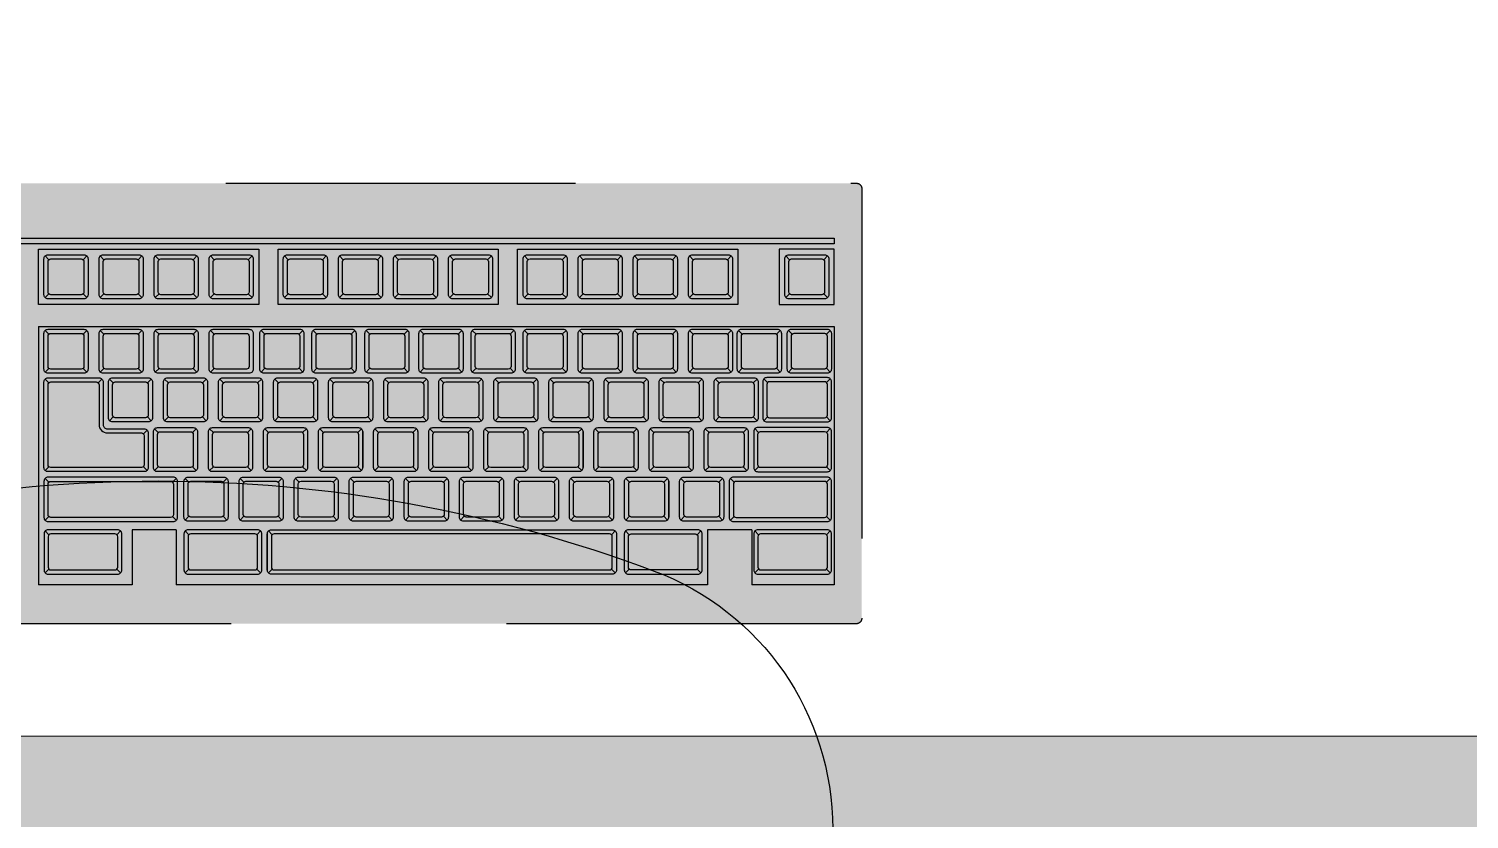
# Model space of a CAD drawing. Header units: metres. Extents: x 512 to 829, y -209 to 245.
# Drawn here: x 659.948 to 660.471, y -153.503 to -153.216 of the extents above; entities that cross this region are included whole.
import ezdxf

# ---------------------------------------------------------------- set-up
doc = ezdxf.new("R2010")
doc.units = ezdxf.units.M
doc.header["$LTSCALE"] = 0.508
doc.set_wipeout_variables(frame=1)
doc.linetypes.add('HIDDEN', pattern=[0.375, 0.25, -0.125])
for name, color, linetype in [('ARQ-LAYOUT', 7, 'HIDDEN'), ('ARQ-LAYOUT HATCH', 252, 'Continuous'), ('ARQ-MOB-CAD', 250, 'Continuous')]:
    doc.layers.add(name, color=color, linetype=linetype)
doc.layers.add('EQUIPAMENTO', color=3, linetype='Continuous', lineweight=0)
doc.layers.add('USO-Capela', color=201, linetype='Continuous', lineweight=15)

# ---------------------------------------------------------------- blocks, each defined once
blk = doc.blocks.new('35S66S7401')
at = {"layer": 'ARQ-MOB-CAD'}
blk.add_lwpolyline([(-0.18014, 0.08269, 0.181476), (0.18014, 0.08269, 0.312558), (0.245, 0.17631), (0.245, 0.58377, 0.34754), (0.17798, 0.66854, 0.059745), (0, 0.69, 0.059745), (-0.17798, 0.66854, 0.34754), (-0.245, 0.58377), (-0.245, 0.17631, 0.312558)], format="xyb", close=True, dxfattribs=at)
blk = doc.blocks.new('teclado - planta')
at = {"layer": 'ARQ-LAYOUT HATCH'}
h = blk.add_hatch(color=255, dxfattribs=at)
edge = h.paths.add_edge_path()
edge.add_line((-0.23, 0.158), (-0.23, 0.002))
edge.add_arc((-0.228, 0.002), 0.002, 180, 270)
edge.add_line((-0.228, 0), (0.228, 0))
edge.add_arc((0.228, 0.002), 0.002, 270, 360)
edge.add_line((0.23, 0.002), (0.23, 0.158))
edge.add_arc((0.228, 0.158), 0.002, 360, 450)
edge.add_line((0.228, 0.16), (-0.228, 0.16))
edge.add_arc((-0.228, 0.158), 0.002, 90, 180)
at = {"layer": 'ARQ-LAYOUT'}
blk.add_lwpolyline([(-0.23, 0.158), (-0.23, 0.002, 0.414214), (-0.228, 0), (0.228, 0, 0.414214), (0.23, 0.002), (0.23, 0.158, 0.414214), (0.228, 0.16), (-0.228, 0.16, 0.414214)], format="xyb", close=True, dxfattribs=at)
at = {"layer": 'ARQ-LAYOUT HATCH'}
for p, q in [((-0.21621, 0.13221), (-0.21756, 0.13356)), ((-0.20379, 0.13221), (-0.20244, 0.13356)), ((-0.18123, 0.13221), (-0.18258, 0.13356)), ((-0.16881, 0.13221), (-0.16746, 0.13356)), ((-0.16123, 0.13221), (-0.16258, 0.13356)), ((-0.14881, 0.13221), (-0.14746, 0.13356)), ((-0.14123, 0.13221), (-0.14258, 0.13356)), ((-0.12881, 0.13221), (-0.12746, 0.13356)), ((-0.12123, 0.13221), (-0.12258, 0.13356)), ((-0.10881, 0.13221), (-0.10746, 0.13356)), ((-0.09412, 0.13221), (-0.09548, 0.13356)), ((-0.08171, 0.13221), (-0.08036, 0.13356)), ((-0.07412, 0.13221), (-0.07548, 0.13356)), ((-0.06171, 0.13221), (-0.06036, 0.13356)), ((-0.05412, 0.13221), (-0.05548, 0.13356)), ((-0.04171, 0.13221), (-0.04036, 0.13356)), ((-0.03412, 0.13221), (-0.03548, 0.13356)), ((-0.02171, 0.13221), (-0.02036, 0.13356)), ((-0.00721, 0.13221), (-0.00856, 0.13356)), ((0.00521, 0.13221), (0.00656, 0.13356)), ((0.01279, 0.13221), (0.01144, 0.13356)), ((0.02521, 0.13221), (0.02656, 0.13356)), ((0.03279, 0.13221), (0.03144, 0.13356)), ((0.04521, 0.13221), (0.04656, 0.13356)), ((0.05279, 0.13221), (0.05144, 0.13356)), ((0.06521, 0.13221), (0.06656, 0.13356)), ((-0.21621, 0.11979), (-0.21756, 0.11844)), ((-0.20379, 0.11979), (-0.20244, 0.11844)), ((-0.18123, 0.11979), (-0.18258, 0.11844)), ((-0.16881, 0.11979), (-0.16746, 0.11844)), ((-0.16123, 0.11979), (-0.16258, 0.11844)), ((-0.14881, 0.11979), (-0.14746, 0.11844)), ((-0.14123, 0.11979), (-0.14258, 0.11844)), ((-0.12881, 0.11979), (-0.12746, 0.11844)), ((-0.12123, 0.11979), (-0.12258, 0.11844)), ((-0.10881, 0.11979), (-0.10746, 0.11844)), ((-0.09412, 0.11979), (-0.09548, 0.11844)), ((-0.08171, 0.11979), (-0.08036, 0.11844)), ((-0.07412, 0.11979), (-0.07548, 0.11844)), ((-0.06171, 0.11979), (-0.06036, 0.11844)), ((-0.05412, 0.11979), (-0.05548, 0.11844)), ((-0.04171, 0.11979), (-0.04036, 0.11844)), ((-0.03412, 0.11979), (-0.03548, 0.11844)), ((-0.02171, 0.11979), (-0.02036, 0.11844)), ((-0.00721, 0.11979), (-0.00856, 0.11844)), ((0.00521, 0.11979), (0.00656, 0.11844)), ((0.01279, 0.11979), (0.01144, 0.11844)), ((0.02521, 0.11979), (0.02656, 0.11844)), ((0.03279, 0.11979), (0.03144, 0.11844)), ((0.04521, 0.11979), (0.04656, 0.11844)), ((0.05279, 0.11979), (0.05144, 0.11844)), ((0.06521, 0.11979), (0.06656, 0.11844)), ((-0.22, 0.108), (-0.22, 0.01412)), ((0.069, 0.108), (-0.22, 0.108)), ((-0.21714, 0.10519), (-0.21849, 0.10654)), ((-0.20472, 0.10519), (-0.20337, 0.10654)), ((-0.199, 0.10517), (-0.20036, 0.10653)), ((-0.18659, 0.10517), (-0.18523, 0.10653)), ((-0.18123, 0.10517), (-0.18258, 0.10653)), ((-0.16881, 0.10517), (-0.16746, 0.10653)), ((-0.16123, 0.10517), (-0.16258, 0.10653)), ((-0.14881, 0.10517), (-0.14746, 0.10653)), ((-0.14123, 0.10517), (-0.14258, 0.10653)), ((-0.12881, 0.10517), (-0.12746, 0.10653)), ((-0.12123, 0.10517), (-0.12258, 0.10653)), ((-0.10881, 0.10517), (-0.10746, 0.10653)), ((-0.10233, 0.10517), (-0.10368, 0.10653)), ((-0.08991, 0.10517), (-0.08856, 0.10653)), ((-0.08339, 0.10517), (-0.08474, 0.10653)), ((-0.07097, 0.10517), (-0.06962, 0.10653)), ((-0.06377, 0.10517), (-0.06512, 0.10653)), ((-0.05136, 0.10517), (-0.05, 0.10653)), ((-0.04453, 0.10517), (-0.04588, 0.10653)), ((-0.03211, 0.10517), (-0.03076, 0.10653)), ((-0.02562, 0.10517), (-0.02697, 0.10653)), ((-0.0132, 0.10517), (-0.01185, 0.10653)), ((0.00521, 0.10516), (0.00656, 0.10651)), ((0.01279, 0.10516), (0.01144, 0.10651)), ((0.02521, 0.10516), (0.02656, 0.10651)), ((0.03279, 0.10516), (0.03144, 0.10651)), ((0.04521, 0.10516), (0.04656, 0.10651)), ((0.05279, 0.10516), (0.05144, 0.10651)), ((0.06521, 0.10516), (0.06656, 0.10651)), ((0.069, 0.108), (0.069, 0.01412)), ((-0.21721, 0.0876), (-0.21856, 0.08895)), ((-0.21714, 0.09277), (-0.21849, 0.09142)), ((-0.20472, 0.09277), (-0.20337, 0.09142)), ((-0.199, 0.09276), (-0.20036, 0.09141)), ((-0.19579, 0.0876), (-0.19444, 0.08895)), ((-0.18659, 0.09276), (-0.18523, 0.09141)), ((-0.18123, 0.09276), (-0.18258, 0.09141)), ((-0.16881, 0.09276), (-0.16746, 0.09141)), ((-0.16123, 0.09276), (-0.16258, 0.09141)), ((-0.14881, 0.09276), (-0.14746, 0.09141)), ((-0.14123, 0.09276), (-0.14258, 0.09141)), ((-0.12881, 0.09276), (-0.12746, 0.09141)), ((-0.12123, 0.09276), (-0.12258, 0.09141)), ((-0.10881, 0.09276), (-0.10746, 0.09141)), ((-0.10233, 0.09276), (-0.10368, 0.09141)), ((-0.08991, 0.09276), (-0.08856, 0.09141)), ((-0.08339, 0.09276), (-0.08474, 0.09141)), ((-0.07097, 0.09276), (-0.06962, 0.09141)), ((-0.06377, 0.09276), (-0.06512, 0.09141)), ((-0.05136, 0.09276), (-0.05, 0.09141)), ((-0.04453, 0.09276), (-0.04588, 0.09141)), ((-0.03211, 0.09276), (-0.03076, 0.09141)), ((-0.02562, 0.09276), (-0.02697, 0.09141)), ((-0.0132, 0.09276), (-0.01185, 0.09141)), ((0.00521, 0.09274), (0.00656, 0.09139)), ((0.01279, 0.09274), (0.01144, 0.09139)), ((0.02521, 0.09274), (0.02656, 0.09139)), ((0.03279, 0.09274), (0.03144, 0.09139)), ((0.04521, 0.09274), (0.04656, 0.09139)), ((0.05279, 0.09274), (0.05144, 0.09139)), ((0.06521, 0.09274), (0.06656, 0.09139)), ((-0.1906, 0.08751), (-0.19195, 0.08886)), ((-0.17818, 0.08751), (-0.17683, 0.08886)), ((-0.1706, 0.08751), (-0.17195, 0.08886)), ((-0.15818, 0.08751), (-0.15683, 0.08886)), ((-0.1506, 0.08751), (-0.15195, 0.08886)), ((-0.13818, 0.08751), (-0.13683, 0.08886)), ((-0.1306, 0.08751), (-0.13195, 0.08886)), ((-0.11818, 0.08751), (-0.11683, 0.08886)), ((-0.1106, 0.08751), (-0.11195, 0.08886)), ((-0.09818, 0.08751), (-0.09683, 0.08886)), ((-0.0906, 0.08751), (-0.09195, 0.08886)), ((-0.07818, 0.08751), (-0.07683, 0.08886)), ((-0.0706, 0.08751), (-0.07195, 0.08886)), ((-0.05818, 0.08751), (-0.05683, 0.08886)), ((-0.0506, 0.08751), (-0.05195, 0.08886)), ((-0.03818, 0.08751), (-0.03683, 0.08886)), ((-0.0306, 0.08751), (-0.03195, 0.08886)), ((-0.01818, 0.08751), (-0.01683, 0.08886)), ((-0.0106, 0.08751), (-0.01195, 0.08886)), ((0.00182, 0.08751), (0.00317, 0.08886)), ((0.0094, 0.08751), (0.00805, 0.08886)), ((0.02182, 0.08751), (0.02317, 0.08886)), ((0.0294, 0.08751), (0.02805, 0.08886)), ((0.04182, 0.08751), (0.04317, 0.08886)), ((0.04594, 0.08886), (0.04729, 0.08751)), ((0.06656, 0.08886), (0.06521, 0.08751)), ((-0.21721, 0.07509), (-0.21856, 0.07374)), ((-0.19579, 0.07509), (-0.19444, 0.07374)), ((-0.1906, 0.07509), (-0.19195, 0.07374)), ((-0.17818, 0.07509), (-0.17683, 0.07374)), ((-0.1706, 0.07509), (-0.17195, 0.07374)), ((-0.15818, 0.07509), (-0.15683, 0.07374)), ((-0.1506, 0.07509), (-0.15195, 0.07374)), ((-0.13818, 0.07509), (-0.13683, 0.07374)), ((-0.1306, 0.07509), (-0.13195, 0.07374)), ((-0.11818, 0.07509), (-0.11683, 0.07374)), ((-0.1106, 0.07509), (-0.11195, 0.07374)), ((-0.09818, 0.07509), (-0.09683, 0.07374)), ((-0.0906, 0.07509), (-0.09195, 0.07374)), ((-0.07818, 0.07509), (-0.07683, 0.07374)), ((-0.0706, 0.07509), (-0.07195, 0.07374)), ((-0.05818, 0.07509), (-0.05683, 0.07374)), ((-0.0506, 0.07509), (-0.05195, 0.07374)), ((-0.03818, 0.07509), (-0.03683, 0.07374)), ((-0.0306, 0.07509), (-0.03195, 0.07374)), ((-0.01818, 0.07509), (-0.01683, 0.07374)), ((-0.0106, 0.07509), (-0.01195, 0.07374)), ((0.00182, 0.07509), (0.00317, 0.07374)), ((0.0094, 0.07509), (0.00805, 0.07374)), ((0.02182, 0.07509), (0.02317, 0.07374)), ((0.0294, 0.07509), (0.02805, 0.07374)), ((0.04182, 0.07509), (0.04317, 0.07374)), ((-0.21721, 0.06951), (-0.21856, 0.07086)), ((-0.19254, 0.06951), (-0.19119, 0.07086)), ((-0.18875, 0.0698), (-0.18875, 0.05671)), ((-0.18693, 0.06943), (-0.18829, 0.07079)), ((-0.17452, 0.06943), (-0.17316, 0.07079)), ((-0.16875, 0.0698), (-0.16875, 0.05671)), ((-0.16693, 0.06943), (-0.16829, 0.07079)), ((-0.15452, 0.06943), (-0.15316, 0.07079)), ((-0.14875, 0.0698), (-0.14875, 0.05671)), ((-0.14693, 0.06943), (-0.14829, 0.07079)), ((-0.13452, 0.06943), (-0.13316, 0.07079)), ((-0.12875, 0.0698), (-0.12875, 0.05671)), ((-0.12693, 0.06943), (-0.12829, 0.07079)), ((-0.11452, 0.06943), (-0.11316, 0.07079)), ((-0.10875, 0.0698), (-0.10875, 0.05671)), ((-0.10693, 0.06943), (-0.10829, 0.07079)), ((-0.09452, 0.06943), (-0.09316, 0.07079)), ((-0.08875, 0.0698), (-0.08875, 0.05671)), ((-0.08693, 0.06943), (-0.08829, 0.07079)), ((-0.07452, 0.06943), (-0.07316, 0.07079)), ((-0.06875, 0.0698), (-0.06875, 0.05671)), ((-0.06693, 0.06943), (-0.06829, 0.07079)), ((-0.05452, 0.06943), (-0.05316, 0.07079)), ((-0.04875, 0.0698), (-0.04875, 0.05671)), ((-0.04693, 0.06943), (-0.04829, 0.07079)), ((-0.03452, 0.06943), (-0.03316, 0.07079)), ((-0.02875, 0.0698), (-0.02875, 0.05671)), ((-0.02693, 0.06943), (-0.02829, 0.07079)), ((-0.01452, 0.06943), (-0.01316, 0.07079)), ((-0.00875, 0.0698), (-0.00875, 0.05671)), ((-0.00693, 0.06943), (-0.00829, 0.07079)), ((0.00548, 0.06943), (0.00684, 0.07079)), ((0.01125, 0.0698), (0.01125, 0.05671)), ((0.01307, 0.06943), (0.01171, 0.07079)), ((0.02548, 0.06943), (0.02684, 0.07079)), ((0.02955, 0.07035), (0.0309, 0.06899)), ((-0.21721, 0.057), (-0.21856, 0.05565)), ((-0.21721, 0.05142), (-0.21856, 0.05277)), ((-0.19254, 0.057), (-0.19119, 0.05565)), ((-0.18693, 0.05702), (-0.18829, 0.05567)), ((-0.18365, 0.05142), (-0.18229, 0.05277)), ((-0.17806, 0.05144), (-0.17941, 0.05279)), ((-0.17452, 0.05702), (-0.17316, 0.05567)), ((-0.16693, 0.05702), (-0.16829, 0.05567)), ((-0.16564, 0.05144), (-0.16429, 0.05279)), ((-0.15806, 0.05144), (-0.15941, 0.05279)), ((-0.15452, 0.05702), (-0.15316, 0.05567)), ((-0.14693, 0.05702), (-0.14829, 0.05567)), ((-0.14564, 0.05144), (-0.14429, 0.05279)), ((-0.13806, 0.05144), (-0.13941, 0.05279)), ((-0.13452, 0.05702), (-0.13316, 0.05567)), ((-0.12693, 0.05702), (-0.12829, 0.05567)), ((-0.12564, 0.05144), (-0.12429, 0.05279)), ((-0.11806, 0.05144), (-0.11941, 0.05279)), ((-0.11452, 0.05702), (-0.11316, 0.05567)), ((-0.10693, 0.05702), (-0.10829, 0.05567)), ((-0.10564, 0.05144), (-0.10429, 0.05279)), ((-0.09806, 0.05144), (-0.09941, 0.05279)), ((-0.09452, 0.05702), (-0.09316, 0.05567)), ((-0.08693, 0.05702), (-0.08829, 0.05567)), ((-0.08564, 0.05144), (-0.08429, 0.05279)), ((-0.07806, 0.05144), (-0.07941, 0.05279)), ((-0.07452, 0.05702), (-0.07316, 0.05567)), ((-0.06693, 0.05702), (-0.06829, 0.05567)), ((-0.06564, 0.05144), (-0.06429, 0.05279)), ((-0.05806, 0.05144), (-0.05941, 0.05279)), ((-0.05452, 0.05702), (-0.05316, 0.05567)), ((-0.04693, 0.05702), (-0.04829, 0.05567)), ((-0.04564, 0.05144), (-0.04429, 0.05279)), ((-0.03806, 0.05144), (-0.03941, 0.05279)), ((-0.03452, 0.05702), (-0.03316, 0.05567)), ((-0.02693, 0.05702), (-0.02829, 0.05567)), ((-0.02564, 0.05144), (-0.02429, 0.05279)), ((-0.01806, 0.05144), (-0.01941, 0.05279)), ((-0.01452, 0.05702), (-0.01316, 0.05567)), ((-0.00693, 0.05702), (-0.00829, 0.05567)), ((-0.00564, 0.05144), (-0.00429, 0.05279)), ((0.00194, 0.05144), (0.00059, 0.05279)), ((0.00548, 0.05702), (0.00684, 0.05567)), ((0.01307, 0.05702), (0.01171, 0.05567)), ((0.01436, 0.05144), (0.01571, 0.05279)), ((0.02028, 0.05142), (0.01893, 0.05277)), ((0.02548, 0.05702), (0.02684, 0.05567)), ((0.02955, 0.05567), (0.0309, 0.05702)), ((0.06656, 0.05567), (0.06521, 0.05702)), ((0.06521, 0.05142), (0.06656, 0.05277)), ((-0.17987, 0.0518), (-0.17987, 0.03871)), ((-0.15987, 0.0518), (-0.15987, 0.03871)), ((-0.13987, 0.0518), (-0.13987, 0.03871)), ((-0.11987, 0.0518), (-0.11987, 0.03871)), ((-0.09987, 0.0518), (-0.09987, 0.03871)), ((-0.07987, 0.0518), (-0.07987, 0.03871)), ((-0.05987, 0.0518), (-0.05987, 0.03871)), ((-0.03987, 0.0518), (-0.03987, 0.03871)), ((-0.01987, 0.0518), (-0.01987, 0.03871)), ((0.00013, 0.0518), (0.00013, 0.03871)), ((-0.21721, 0.03891), (-0.21856, 0.03756)), ((-0.18365, 0.03891), (-0.18229, 0.03756)), ((-0.17806, 0.03902), (-0.17941, 0.03767)), ((-0.16564, 0.03902), (-0.16429, 0.03767)), ((-0.15806, 0.03902), (-0.15941, 0.03767)), ((-0.14564, 0.03902), (-0.14429, 0.03767)), ((-0.13806, 0.03902), (-0.13941, 0.03767)), ((-0.12564, 0.03902), (-0.12429, 0.03767)), ((-0.11806, 0.03902), (-0.11941, 0.03767)), ((-0.10564, 0.03902), (-0.10429, 0.03767)), ((-0.09806, 0.03902), (-0.09941, 0.03767)), ((-0.08564, 0.03902), (-0.08429, 0.03767)), ((-0.07806, 0.03902), (-0.07941, 0.03767)), ((-0.06564, 0.03902), (-0.06429, 0.03767)), ((-0.05806, 0.03902), (-0.05941, 0.03767)), ((-0.04564, 0.03902), (-0.04429, 0.03767)), ((-0.03806, 0.03902), (-0.03941, 0.03767)), ((-0.02564, 0.03902), (-0.02429, 0.03767)), ((-0.01806, 0.03902), (-0.01941, 0.03767)), ((-0.00564, 0.03902), (-0.00429, 0.03767)), ((0.00194, 0.03902), (0.00059, 0.03767)), ((0.01436, 0.03902), (0.01571, 0.03767)), ((0.02028, 0.03891), (0.01893, 0.03756)), ((0.06521, 0.03891), (0.06656, 0.03756)), ((-0.21721, 0.03233), (-0.21856, 0.03368)), ((-0.19254, 0.03233), (-0.19119, 0.03368)), ((-0.19, 0.03412), (-0.19, 0.01412)), ((-0.19, 0.03412), (-0.174, 0.03412)), ((-0.174, 0.03412), (-0.174, 0.01412)), ((-0.17021, 0.03233), (-0.17156, 0.03368)), ((-0.14554, 0.03233), (-0.14419, 0.03368)), ((-0.1391, 0.03233), (-0.14046, 0.03368)), ((-0.01589, 0.03233), (-0.01454, 0.03368)), ((-0.0141, 0.03262), (-0.0141, 0.01953)), ((-0.01031, 0.03233), (-0.01166, 0.03368)), ((0.01436, 0.03233), (0.01571, 0.03368)), ((0.019, 0.03412), (0.019, 0.01412)), ((0.019, 0.03412), (0.035, 0.03412)), ((0.035, 0.03412), (0.035, 0.01412)), ((0.04052, 0.03233), (0.03917, 0.03368)), ((0.06518, 0.03233), (0.06654, 0.03368)), ((-0.21721, 0.01982), (-0.21856, 0.01847)), ((-0.19254, 0.01982), (-0.19119, 0.01847)), ((-0.17021, 0.01982), (-0.17156, 0.01847)), ((-0.14554, 0.01982), (-0.14419, 0.01847)), ((-0.1391, 0.01982), (-0.14046, 0.01847)), ((-0.01589, 0.01982), (-0.01454, 0.01847)), ((-0.01031, 0.01982), (-0.01166, 0.01847)), ((0.01436, 0.01982), (0.01571, 0.01847)), ((0.04052, 0.01982), (0.03917, 0.01847)), ((0.06518, 0.01982), (0.06654, 0.01847)), ((-0.22, 0.01412), (-0.19, 0.01412)), ((-0.174, 0.01412), (0.019, 0.01412)), ((0.035, 0.01412), (0.069, 0.01412))]:
    blk.add_line(p, q, dxfattribs=at)
for points in [[(-0.22, 0.138), (0.136, 0.138), (0.136, 0.14), (-0.22, 0.14)], [(-0.22, 0.136), (-0.2, 0.136), (-0.2, 0.116), (-0.22, 0.116)], [(-0.105, 0.136), (-0.185, 0.136), (-0.185, 0.116), (-0.105, 0.116)], [(-0.018, 0.136), (-0.098, 0.136), (-0.098, 0.116), (-0.018, 0.116)], [(0.069, 0.136), (-0.011, 0.136), (-0.011, 0.116), (0.069, 0.116)]]:
    blk.add_lwpolyline(points, close=True, dxfattribs=at)
for points in [[(-0.202, 0.1325, 0.414214), (-0.2035, 0.134), (-0.2165, 0.134, 0.414214), (-0.218, 0.1325), (-0.218, 0.1195, 0.414214), (-0.2165, 0.118), (-0.2035, 0.118, 0.414214), (-0.202, 0.1195)], [(-0.2045, 0.1325), (-0.2155, 0.1325, 0.414214), (-0.2165, 0.1315), (-0.2165, 0.1205, 0.414214), (-0.2155, 0.1195), (-0.2045, 0.1195, 0.414214), (-0.2035, 0.1205), (-0.2035, 0.1315, 0.414214)], [(-0.16702, 0.1325, 0.414214), (-0.16852, 0.134), (-0.18152, 0.134, 0.414214), (-0.18302, 0.1325), (-0.18302, 0.1195, 0.414214), (-0.18152, 0.118), (-0.16852, 0.118, 0.414214), (-0.16702, 0.1195)], [(-0.16952, 0.1325), (-0.18052, 0.1325, 0.414214), (-0.18152, 0.1315), (-0.18152, 0.1205, 0.414214), (-0.18052, 0.1195), (-0.16952, 0.1195, 0.414214), (-0.16852, 0.1205), (-0.16852, 0.1315, 0.414214)], [(-0.14702, 0.1325, 0.414214), (-0.14852, 0.134), (-0.16152, 0.134, 0.414214), (-0.16302, 0.1325), (-0.16302, 0.1195, 0.414214), (-0.16152, 0.118), (-0.14852, 0.118, 0.414214), (-0.14702, 0.1195)], [(-0.14952, 0.1325), (-0.16052, 0.1325, 0.414214), (-0.16152, 0.1315), (-0.16152, 0.1205, 0.414214), (-0.16052, 0.1195), (-0.14952, 0.1195, 0.414214), (-0.14852, 0.1205), (-0.14852, 0.1315, 0.414214)], [(-0.12702, 0.1325, 0.414214), (-0.12852, 0.134), (-0.14152, 0.134, 0.414214), (-0.14302, 0.1325), (-0.14302, 0.1195, 0.414214), (-0.14152, 0.118), (-0.12852, 0.118, 0.414214), (-0.12702, 0.1195)], [(-0.12952, 0.1325), (-0.14052, 0.1325, 0.414214), (-0.14152, 0.1315), (-0.14152, 0.1205, 0.414214), (-0.14052, 0.1195), (-0.12952, 0.1195, 0.414214), (-0.12852, 0.1205), (-0.12852, 0.1315, 0.414214)], [(-0.10702, 0.1325, 0.414214), (-0.10852, 0.134), (-0.12152, 0.134, 0.414214), (-0.12302, 0.1325), (-0.12302, 0.1195, 0.414214), (-0.12152, 0.118), (-0.10852, 0.118, 0.414214), (-0.10702, 0.1195)], [(-0.10952, 0.1325), (-0.12052, 0.1325, 0.414214), (-0.12152, 0.1315), (-0.12152, 0.1205, 0.414214), (-0.12052, 0.1195), (-0.10952, 0.1195, 0.414214), (-0.10852, 0.1205), (-0.10852, 0.1315, 0.414214)], [(-0.07992, 0.1325, 0.414214), (-0.08142, 0.134), (-0.09442, 0.134, 0.414214), (-0.09592, 0.1325), (-0.09592, 0.1195, 0.414214), (-0.09442, 0.118), (-0.08142, 0.118, 0.414214), (-0.07992, 0.1195)], [(-0.08242, 0.1325), (-0.09342, 0.1325, 0.414214), (-0.09442, 0.1315), (-0.09442, 0.1205, 0.414214), (-0.09342, 0.1195), (-0.08242, 0.1195, 0.414214), (-0.08142, 0.1205), (-0.08142, 0.1315, 0.414214)], [(-0.05992, 0.1325, 0.414214), (-0.06142, 0.134), (-0.07442, 0.134, 0.414214), (-0.07592, 0.1325), (-0.07592, 0.1195, 0.414214), (-0.07442, 0.118), (-0.06142, 0.118, 0.414214), (-0.05992, 0.1195)], [(-0.06242, 0.1325), (-0.07342, 0.1325, 0.414214), (-0.07442, 0.1315), (-0.07442, 0.1205, 0.414214), (-0.07342, 0.1195), (-0.06242, 0.1195, 0.414214), (-0.06142, 0.1205), (-0.06142, 0.1315, 0.414214)], [(-0.03992, 0.1325, 0.414214), (-0.04142, 0.134), (-0.05442, 0.134, 0.414214), (-0.05592, 0.1325), (-0.05592, 0.1195, 0.414214), (-0.05442, 0.118), (-0.04142, 0.118, 0.414214), (-0.03992, 0.1195)], [(-0.04242, 0.1325), (-0.05342, 0.1325, 0.414214), (-0.05442, 0.1315), (-0.05442, 0.1205, 0.414214), (-0.05342, 0.1195), (-0.04242, 0.1195, 0.414214), (-0.04142, 0.1205), (-0.04142, 0.1315, 0.414214)], [(-0.01992, 0.1325, 0.414214), (-0.02142, 0.134), (-0.03442, 0.134, 0.414214), (-0.03592, 0.1325), (-0.03592, 0.1195, 0.414214), (-0.03442, 0.118), (-0.02142, 0.118, 0.414214), (-0.01992, 0.1195)], [(-0.02242, 0.1325), (-0.03342, 0.1325, 0.414214), (-0.03442, 0.1315), (-0.03442, 0.1205, 0.414214), (-0.03342, 0.1195), (-0.02242, 0.1195, 0.414214), (-0.02142, 0.1205), (-0.02142, 0.1315, 0.414214)], [(0.007, 0.1325, 0.414214), (0.0055, 0.134), (-0.0075, 0.134, 0.414214), (-0.009, 0.1325), (-0.009, 0.1195, 0.414214), (-0.0075, 0.118), (0.0055, 0.118, 0.414214), (0.007, 0.1195)], [(0.0045, 0.1325), (-0.0065, 0.1325, 0.414214), (-0.0075, 0.1315), (-0.0075, 0.1205, 0.414214), (-0.0065, 0.1195), (0.0045, 0.1195, 0.414214), (0.0055, 0.1205), (0.0055, 0.1315, 0.414214)], [(0.027, 0.1325, 0.414214), (0.0255, 0.134), (0.0125, 0.134, 0.414214), (0.011, 0.1325), (0.011, 0.1195, 0.414214), (0.0125, 0.118), (0.0255, 0.118, 0.414214), (0.027, 0.1195)], [(0.0245, 0.1325), (0.0135, 0.1325, 0.414214), (0.0125, 0.1315), (0.0125, 0.1205, 0.414214), (0.0135, 0.1195), (0.0245, 0.1195, 0.414214), (0.0255, 0.1205), (0.0255, 0.1315, 0.414214)], [(0.047, 0.1325, 0.414214), (0.0455, 0.134), (0.0325, 0.134, 0.414214), (0.031, 0.1325), (0.031, 0.1195, 0.414214), (0.0325, 0.118), (0.0455, 0.118, 0.414214), (0.047, 0.1195)], [(0.0445, 0.1325), (0.0335, 0.1325, 0.414214), (0.0325, 0.1315), (0.0325, 0.1205, 0.414214), (0.0335, 0.1195), (0.0445, 0.1195, 0.414214), (0.0455, 0.1205), (0.0455, 0.1315, 0.414214)], [(0.067, 0.1325, 0.414214), (0.0655, 0.134), (0.0525, 0.134, 0.414214), (0.051, 0.1325), (0.051, 0.1195, 0.414214), (0.0525, 0.118), (0.0655, 0.118, 0.414214), (0.067, 0.1195)], [(0.0645, 0.1325), (0.0535, 0.1325, 0.414214), (0.0525, 0.1315), (0.0525, 0.1205, 0.414214), (0.0535, 0.1195), (0.0645, 0.1195, 0.414214), (0.0655, 0.1205), (0.0655, 0.1315, 0.414214)], [(-0.20293, 0.10548, 0.414214), (-0.20443, 0.10698), (-0.21743, 0.10698, 0.414214), (-0.21893, 0.10548), (-0.21893, 0.09248, 0.414214), (-0.21743, 0.09098), (-0.20443, 0.09098, 0.414214), (-0.20293, 0.09248)], [(-0.20543, 0.10548), (-0.21643, 0.10548, 0.414214), (-0.21743, 0.10448), (-0.21743, 0.09348, 0.414214), (-0.21643, 0.09248), (-0.20543, 0.09248, 0.414214), (-0.20443, 0.09348), (-0.20443, 0.10448, 0.414214)], [(-0.18479, 0.10547, 0.414214), (-0.18629, 0.10697), (-0.19929, 0.10697, 0.414214), (-0.20079, 0.10547), (-0.20079, 0.09247, 0.414214), (-0.19929, 0.09097), (-0.18629, 0.09097, 0.414214), (-0.18479, 0.09247)], [(-0.18729, 0.10547), (-0.19829, 0.10547, 0.414214), (-0.19929, 0.10447), (-0.19929, 0.09347, 0.414214), (-0.19829, 0.09247), (-0.18729, 0.09247, 0.414214), (-0.18629, 0.09347), (-0.18629, 0.10447, 0.414214)], [(-0.16702, 0.10547, 0.414214), (-0.16852, 0.10697), (-0.18152, 0.10697, 0.414214), (-0.18302, 0.10547), (-0.18302, 0.09247, 0.414214), (-0.18152, 0.09097), (-0.16852, 0.09097, 0.414214), (-0.16702, 0.09247)], [(-0.16952, 0.10547), (-0.18052, 0.10547, 0.414214), (-0.18152, 0.10447), (-0.18152, 0.09347, 0.414214), (-0.18052, 0.09247), (-0.16952, 0.09247, 0.414214), (-0.16852, 0.09347), (-0.16852, 0.10447, 0.414214)], [(-0.14702, 0.10547, 0.414214), (-0.14852, 0.10697), (-0.16152, 0.10697, 0.414214), (-0.16302, 0.10547), (-0.16302, 0.09247, 0.414214), (-0.16152, 0.09097), (-0.14852, 0.09097, 0.414214), (-0.14702, 0.09247)], [(-0.14952, 0.10547), (-0.16052, 0.10547, 0.414214), (-0.16152, 0.10447), (-0.16152, 0.09347, 0.414214), (-0.16052, 0.09247), (-0.14952, 0.09247, 0.414214), (-0.14852, 0.09347), (-0.14852, 0.10447, 0.414214)], [(-0.12702, 0.10547, 0.414214), (-0.12852, 0.10697), (-0.14152, 0.10697, 0.414214), (-0.14302, 0.10547), (-0.14302, 0.09247, 0.414214), (-0.14152, 0.09097), (-0.12852, 0.09097, 0.414214), (-0.12702, 0.09247)], [(-0.12952, 0.10547), (-0.14052, 0.10547, 0.414214), (-0.14152, 0.10447), (-0.14152, 0.09347, 0.414214), (-0.14052, 0.09247), (-0.12952, 0.09247, 0.414214), (-0.12852, 0.09347), (-0.12852, 0.10447, 0.414214)], [(-0.10702, 0.10547, 0.414214), (-0.10852, 0.10697), (-0.12152, 0.10697, 0.414214), (-0.12302, 0.10547), (-0.12302, 0.09247, 0.414214), (-0.12152, 0.09097), (-0.10852, 0.09097, 0.414214), (-0.10702, 0.09247)], [(-0.10952, 0.10547), (-0.12052, 0.10547, 0.414214), (-0.12152, 0.10447), (-0.12152, 0.09347, 0.414214), (-0.12052, 0.09247), (-0.10952, 0.09247, 0.414214), (-0.10852, 0.09347), (-0.10852, 0.10447, 0.414214)], [(-0.08812, 0.10547, 0.414214), (-0.08962, 0.10697), (-0.10262, 0.10697, 0.414214), (-0.10412, 0.10547), (-0.10412, 0.09247, 0.414214), (-0.10262, 0.09097), (-0.08962, 0.09097, 0.414214), (-0.08812, 0.09247)], [(-0.09062, 0.10547), (-0.10162, 0.10547, 0.414214), (-0.10262, 0.10447), (-0.10262, 0.09347, 0.414214), (-0.10162, 0.09247), (-0.09062, 0.09247, 0.414214), (-0.08962, 0.09347), (-0.08962, 0.10447, 0.414214)], [(-0.06918, 0.10547, 0.414214), (-0.07068, 0.10697), (-0.08368, 0.10697, 0.414214), (-0.08518, 0.10547), (-0.08518, 0.09247, 0.414214), (-0.08368, 0.09097), (-0.07068, 0.09097, 0.414214), (-0.06918, 0.09247)], [(-0.07168, 0.10547), (-0.08268, 0.10547, 0.414214), (-0.08368, 0.10447), (-0.08368, 0.09347, 0.414214), (-0.08268, 0.09247), (-0.07168, 0.09247, 0.414214), (-0.07068, 0.09347), (-0.07068, 0.10447, 0.414214)], [(-0.04956, 0.10547, 0.414214), (-0.05106, 0.10697), (-0.06406, 0.10697, 0.414214), (-0.06556, 0.10547), (-0.06556, 0.09247, 0.414214), (-0.06406, 0.09097), (-0.05106, 0.09097, 0.414214), (-0.04956, 0.09247)], [(-0.05206, 0.10547), (-0.06306, 0.10547, 0.414214), (-0.06406, 0.10447), (-0.06406, 0.09347, 0.414214), (-0.06306, 0.09247), (-0.05206, 0.09247, 0.414214), (-0.05106, 0.09347), (-0.05106, 0.10447, 0.414214)], [(-0.03032, 0.10547, 0.414214), (-0.03182, 0.10697), (-0.04482, 0.10697, 0.414214), (-0.04632, 0.10547), (-0.04632, 0.09247, 0.414214), (-0.04482, 0.09097), (-0.03182, 0.09097, 0.414214), (-0.03032, 0.09247)], [(-0.03282, 0.10547), (-0.04382, 0.10547, 0.414214), (-0.04482, 0.10447), (-0.04482, 0.09347, 0.414214), (-0.04382, 0.09247), (-0.03282, 0.09247, 0.414214), (-0.03182, 0.09347), (-0.03182, 0.10447, 0.414214)], [(-0.01141, 0.10547, 0.414214), (-0.01291, 0.10697), (-0.02591, 0.10697, 0.414214), (-0.02741, 0.10547), (-0.02741, 0.09247, 0.414214), (-0.02591, 0.09097), (-0.01291, 0.09097, 0.414214), (-0.01141, 0.09247)], [(-0.01391, 0.10547), (-0.02491, 0.10547, 0.414214), (-0.02591, 0.10447), (-0.02591, 0.09347, 0.414214), (-0.02491, 0.09247), (-0.01391, 0.09247, 0.414214), (-0.01291, 0.09347), (-0.01291, 0.10447, 0.414214)], [(0.007, 0.10545, 0.414214), (0.0055, 0.10695), (-0.0075, 0.10695, 0.414214), (-0.009, 0.10545), (-0.009, 0.09245, 0.414214), (-0.0075, 0.09095), (0.0055, 0.09095, 0.414214), (0.007, 0.09245)], [(0.0045, 0.10545), (-0.0065, 0.10545, 0.414214), (-0.0075, 0.10445), (-0.0075, 0.09345, 0.414214), (-0.0065, 0.09245), (0.0045, 0.09245, 0.414214), (0.0055, 0.09345), (0.0055, 0.10445, 0.414214)], [(0.027, 0.10545, 0.414214), (0.0255, 0.10695), (0.0125, 0.10695, 0.414214), (0.011, 0.10545), (0.011, 0.09245, 0.414214), (0.0125, 0.09095), (0.0255, 0.09095, 0.414214), (0.027, 0.09245)], [(0.0245, 0.10545), (0.0135, 0.10545, 0.414214), (0.0125, 0.10445), (0.0125, 0.09345, 0.414214), (0.0135, 0.09245), (0.0245, 0.09245, 0.414214), (0.0255, 0.09345), (0.0255, 0.10445, 0.414214)], [(0.047, 0.10545, 0.414214), (0.0455, 0.10695), (0.0325, 0.10695, 0.414214), (0.031, 0.10545), (0.031, 0.09245, 0.414214), (0.0325, 0.09095), (0.0455, 0.09095, 0.414214), (0.047, 0.09245)], [(0.0445, 0.10545), (0.0335, 0.10545, 0.414214), (0.0325, 0.10445), (0.0325, 0.09345, 0.414214), (0.0335, 0.09245), (0.0445, 0.09245, 0.414214), (0.0455, 0.09345), (0.0455, 0.10445, 0.414214)], [(0.067, 0.10545, 0.414214), (0.0655, 0.10695), (0.0525, 0.10695, 0.414214), (0.051, 0.10545), (0.051, 0.09245, 0.414214), (0.0525, 0.09095), (0.0655, 0.09095, 0.414214), (0.067, 0.09245)], [(0.0645, 0.10545), (0.0535, 0.10545, 0.414214), (0.0525, 0.10445), (0.0525, 0.09345, 0.414214), (0.0535, 0.09245), (0.0645, 0.09245, 0.414214), (0.0655, 0.09345), (0.0655, 0.10445, 0.414214)], [(-0.2175, 0.08939), (-0.1955, 0.08939, -0.414214), (-0.194, 0.08789), (-0.194, 0.0748, -0.414214), (-0.1955, 0.0733), (-0.2175, 0.0733, -0.414214), (-0.219, 0.0748), (-0.219, 0.08789, -0.414214)], [(-0.17639, 0.0878, 0.414214), (-0.17789, 0.0893), (-0.19089, 0.0893, 0.414214), (-0.19239, 0.0878), (-0.19239, 0.0748, 0.414214), (-0.19089, 0.0733), (-0.17789, 0.0733, 0.414214), (-0.17639, 0.0748)], [(-0.15639, 0.0878, 0.414214), (-0.15789, 0.0893), (-0.17089, 0.0893, 0.414214), (-0.17239, 0.0878), (-0.17239, 0.0748, 0.414214), (-0.17089, 0.0733), (-0.15789, 0.0733, 0.414214), (-0.15639, 0.0748)], [(-0.13639, 0.0878, 0.414214), (-0.13789, 0.0893), (-0.15089, 0.0893, 0.414214), (-0.15239, 0.0878), (-0.15239, 0.0748, 0.414214), (-0.15089, 0.0733), (-0.13789, 0.0733, 0.414214), (-0.13639, 0.0748)], [(-0.11639, 0.0878, 0.414214), (-0.11789, 0.0893), (-0.13089, 0.0893, 0.414214), (-0.13239, 0.0878), (-0.13239, 0.0748, 0.414214), (-0.13089, 0.0733), (-0.11789, 0.0733, 0.414214), (-0.11639, 0.0748)], [(-0.09639, 0.0878, 0.414214), (-0.09789, 0.0893), (-0.11089, 0.0893, 0.414214), (-0.11239, 0.0878), (-0.11239, 0.0748, 0.414214), (-0.11089, 0.0733), (-0.09789, 0.0733, 0.414214), (-0.09639, 0.0748)], [(-0.07639, 0.0878, 0.414214), (-0.07789, 0.0893), (-0.09089, 0.0893, 0.414214), (-0.09239, 0.0878), (-0.09239, 0.0748, 0.414214), (-0.09089, 0.0733), (-0.07789, 0.0733, 0.414214), (-0.07639, 0.0748)], [(-0.05639, 0.0878, 0.414214), (-0.05789, 0.0893), (-0.07089, 0.0893, 0.414214), (-0.07239, 0.0878), (-0.07239, 0.0748, 0.414214), (-0.07089, 0.0733), (-0.05789, 0.0733, 0.414214), (-0.05639, 0.0748)], [(-0.03639, 0.0878, 0.414214), (-0.03789, 0.0893), (-0.05089, 0.0893, 0.414214), (-0.05239, 0.0878), (-0.05239, 0.0748, 0.414214), (-0.05089, 0.0733), (-0.03789, 0.0733, 0.414214), (-0.03639, 0.0748)], [(-0.01639, 0.0878, 0.414214), (-0.01789, 0.0893), (-0.03089, 0.0893, 0.414214), (-0.03239, 0.0878), (-0.03239, 0.0748, 0.414214), (-0.03089, 0.0733), (-0.01789, 0.0733, 0.414214), (-0.01639, 0.0748)], [(0.00361, 0.0878, 0.414214), (0.00211, 0.0893), (-0.01089, 0.0893, 0.414214), (-0.01239, 0.0878), (-0.01239, 0.0748, 0.414214), (-0.01089, 0.0733), (0.00211, 0.0733, 0.414214), (0.00361, 0.0748)], [(0.02361, 0.0878, 0.414214), (0.02211, 0.0893), (0.00911, 0.0893, 0.414214), (0.00761, 0.0878), (0.00761, 0.0748, 0.414214), (0.00911, 0.0733), (0.02211, 0.0733, 0.414214), (0.02361, 0.0748)], [(0.04361, 0.0878, 0.414214), (0.04211, 0.0893), (0.02911, 0.0893, 0.414214), (0.02761, 0.0878), (0.02761, 0.0748, 0.414214), (0.02911, 0.0733), (0.04211, 0.0733, 0.414214), (0.04361, 0.0748)], [(0.03061, 0.05523), (0.0655, 0.05523, 0.414214), (0.067, 0.05673), (0.067, 0.0878, 0.414214), (0.0655, 0.0893), (0.047, 0.0893, 0.414214), (0.0455, 0.0878), (0.0455, 0.07229, -0.414214), (0.044, 0.07079), (0.03061, 0.07079, 0.414214), (0.02911, 0.06929), (0.02911, 0.05673, 0.414214)], [(-0.1955, 0.08689), (-0.1955, 0.0758, -0.414214), (-0.1965, 0.0748), (-0.2165, 0.0748, -0.414214), (-0.2175, 0.0758), (-0.2175, 0.08689, -0.414214), (-0.2165, 0.08789), (-0.1965, 0.08789, -0.414214)], [(-0.17889, 0.0878), (-0.18989, 0.0878, 0.414214), (-0.19089, 0.0868), (-0.19089, 0.0758, 0.414214), (-0.18989, 0.0748), (-0.17889, 0.0748, 0.414214), (-0.17789, 0.0758), (-0.17789, 0.0868, 0.414214)], [(-0.15889, 0.0878), (-0.16989, 0.0878, 0.414214), (-0.17089, 0.0868), (-0.17089, 0.0758, 0.414214), (-0.16989, 0.0748), (-0.15889, 0.0748, 0.414214), (-0.15789, 0.0758), (-0.15789, 0.0868, 0.414214)], [(-0.13889, 0.0878), (-0.14989, 0.0878, 0.414214), (-0.15089, 0.0868), (-0.15089, 0.0758, 0.414214), (-0.14989, 0.0748), (-0.13889, 0.0748, 0.414214), (-0.13789, 0.0758), (-0.13789, 0.0868, 0.414214)], [(-0.11889, 0.0878), (-0.12989, 0.0878, 0.414214), (-0.13089, 0.0868), (-0.13089, 0.0758, 0.414214), (-0.12989, 0.0748), (-0.11889, 0.0748, 0.414214), (-0.11789, 0.0758), (-0.11789, 0.0868, 0.414214)], [(-0.09889, 0.0878), (-0.10989, 0.0878, 0.414214), (-0.11089, 0.0868), (-0.11089, 0.0758, 0.414214), (-0.10989, 0.0748), (-0.09889, 0.0748, 0.414214), (-0.09789, 0.0758), (-0.09789, 0.0868, 0.414214)], [(-0.07889, 0.0878), (-0.08989, 0.0878, 0.414214), (-0.09089, 0.0868), (-0.09089, 0.0758, 0.414214), (-0.08989, 0.0748), (-0.07889, 0.0748, 0.414214), (-0.07789, 0.0758), (-0.07789, 0.0868, 0.414214)], [(-0.05889, 0.0878), (-0.06989, 0.0878, 0.414214), (-0.07089, 0.0868), (-0.07089, 0.0758, 0.414214), (-0.06989, 0.0748), (-0.05889, 0.0748, 0.414214), (-0.05789, 0.0758), (-0.05789, 0.0868, 0.414214)], [(-0.03889, 0.0878), (-0.04989, 0.0878, 0.414214), (-0.05089, 0.0868), (-0.05089, 0.0758, 0.414214), (-0.04989, 0.0748), (-0.03889, 0.0748, 0.414214), (-0.03789, 0.0758), (-0.03789, 0.0868, 0.414214)], [(-0.01889, 0.0878), (-0.02989, 0.0878, 0.414214), (-0.03089, 0.0868), (-0.03089, 0.0758, 0.414214), (-0.02989, 0.0748), (-0.01889, 0.0748, 0.414214), (-0.01789, 0.0758), (-0.01789, 0.0868, 0.414214)], [(0.00111, 0.0878), (-0.00989, 0.0878, 0.414214), (-0.01089, 0.0868), (-0.01089, 0.0758, 0.414214), (-0.00989, 0.0748), (0.00111, 0.0748, 0.414214), (0.00211, 0.0758), (0.00211, 0.0868, 0.414214)], [(0.02111, 0.0878), (0.01011, 0.0878, 0.414214), (0.00911, 0.0868), (0.00911, 0.0758, 0.414214), (0.01011, 0.0748), (0.02111, 0.0748, 0.414214), (0.02211, 0.0758), (0.02211, 0.0868, 0.414214)], [(0.04111, 0.0878), (0.03011, 0.0878, 0.414214), (0.02911, 0.0868), (0.02911, 0.0758, 0.414214), (0.03011, 0.0748), (0.04111, 0.0748, 0.414214), (0.04211, 0.0758), (0.04211, 0.0868, 0.414214)], [(0.03161, 0.05673), (0.0645, 0.05673, 0.414214), (0.0655, 0.05773), (0.0655, 0.0868, 0.414214), (0.0645, 0.0878), (0.048, 0.0878, 0.414214), (0.047, 0.0868), (0.047, 0.07229, -0.414214), (0.044, 0.06929), (0.03161, 0.06929, 0.414214), (0.03061, 0.06829), (0.03061, 0.05773, 0.414214)], [(-0.219, 0.05671), (-0.219, 0.0698, -0.414214), (-0.2175, 0.0713), (-0.19225, 0.0713, -0.414214), (-0.19075, 0.0698), (-0.19075, 0.05671, -0.414214), (-0.19225, 0.05521), (-0.2175, 0.05521, -0.414214)], [(-0.19325, 0.0698), (-0.2165, 0.0698, 0.414214), (-0.2175, 0.0688), (-0.2175, 0.05771, 0.414214), (-0.2165, 0.05671), (-0.19325, 0.05671, 0.414214), (-0.19225, 0.05771), (-0.19225, 0.0688, 0.414214)], [(-0.17273, 0.06973, 0.414214), (-0.17423, 0.07123), (-0.18723, 0.07123, 0.414214), (-0.18873, 0.06973), (-0.18873, 0.05673, 0.414214), (-0.18723, 0.05523), (-0.17423, 0.05523, 0.414214), (-0.17273, 0.05673)], [(-0.17523, 0.06973), (-0.18623, 0.06973, 0.414214), (-0.18723, 0.06873), (-0.18723, 0.05773, 0.414214), (-0.18623, 0.05673), (-0.17523, 0.05673, 0.414214), (-0.17423, 0.05773), (-0.17423, 0.06873, 0.414214)], [(-0.15273, 0.06973, 0.414214), (-0.15423, 0.07123), (-0.16723, 0.07123, 0.414214), (-0.16873, 0.06973), (-0.16873, 0.05673, 0.414214), (-0.16723, 0.05523), (-0.15423, 0.05523, 0.414214), (-0.15273, 0.05673)], [(-0.15523, 0.06973), (-0.16623, 0.06973, 0.414214), (-0.16723, 0.06873), (-0.16723, 0.05773, 0.414214), (-0.16623, 0.05673), (-0.15523, 0.05673, 0.414214), (-0.15423, 0.05773), (-0.15423, 0.06873, 0.414214)], [(-0.13273, 0.06973, 0.414214), (-0.13423, 0.07123), (-0.14723, 0.07123, 0.414214), (-0.14873, 0.06973), (-0.14873, 0.05673, 0.414214), (-0.14723, 0.05523), (-0.13423, 0.05523, 0.414214), (-0.13273, 0.05673)], [(-0.13523, 0.06973), (-0.14623, 0.06973, 0.414214), (-0.14723, 0.06873), (-0.14723, 0.05773, 0.414214), (-0.14623, 0.05673), (-0.13523, 0.05673, 0.414214), (-0.13423, 0.05773), (-0.13423, 0.06873, 0.414214)], [(-0.11273, 0.06973, 0.414214), (-0.11423, 0.07123), (-0.12723, 0.07123, 0.414214), (-0.12873, 0.06973), (-0.12873, 0.05673, 0.414214), (-0.12723, 0.05523), (-0.11423, 0.05523, 0.414214), (-0.11273, 0.05673)], [(-0.11523, 0.06973), (-0.12623, 0.06973, 0.414214), (-0.12723, 0.06873), (-0.12723, 0.05773, 0.414214), (-0.12623, 0.05673), (-0.11523, 0.05673, 0.414214), (-0.11423, 0.05773), (-0.11423, 0.06873, 0.414214)], [(-0.09273, 0.06973, 0.414214), (-0.09423, 0.07123), (-0.10723, 0.07123, 0.414214), (-0.10873, 0.06973), (-0.10873, 0.05673, 0.414214), (-0.10723, 0.05523), (-0.09423, 0.05523, 0.414214), (-0.09273, 0.05673)], [(-0.09523, 0.06973), (-0.10623, 0.06973, 0.414214), (-0.10723, 0.06873), (-0.10723, 0.05773, 0.414214), (-0.10623, 0.05673), (-0.09523, 0.05673, 0.414214), (-0.09423, 0.05773), (-0.09423, 0.06873, 0.414214)], [(-0.07273, 0.06973, 0.414214), (-0.07423, 0.07123), (-0.08723, 0.07123, 0.414214), (-0.08873, 0.06973), (-0.08873, 0.05673, 0.414214), (-0.08723, 0.05523), (-0.07423, 0.05523, 0.414214), (-0.07273, 0.05673)], [(-0.07523, 0.06973), (-0.08623, 0.06973, 0.414214), (-0.08723, 0.06873), (-0.08723, 0.05773, 0.414214), (-0.08623, 0.05673), (-0.07523, 0.05673, 0.414214), (-0.07423, 0.05773), (-0.07423, 0.06873, 0.414214)], [(-0.05273, 0.06973, 0.414214), (-0.05423, 0.07123), (-0.06723, 0.07123, 0.414214), (-0.06873, 0.06973), (-0.06873, 0.05673, 0.414214), (-0.06723, 0.05523), (-0.05423, 0.05523, 0.414214), (-0.05273, 0.05673)], [(-0.05523, 0.06973), (-0.06623, 0.06973, 0.414214), (-0.06723, 0.06873), (-0.06723, 0.05773, 0.414214), (-0.06623, 0.05673), (-0.05523, 0.05673, 0.414214), (-0.05423, 0.05773), (-0.05423, 0.06873, 0.414214)], [(-0.03273, 0.06973, 0.414214), (-0.03423, 0.07123), (-0.04723, 0.07123, 0.414214), (-0.04873, 0.06973), (-0.04873, 0.05673, 0.414214), (-0.04723, 0.05523), (-0.03423, 0.05523, 0.414214), (-0.03273, 0.05673)], [(-0.03523, 0.06973), (-0.04623, 0.06973, 0.414214), (-0.04723, 0.06873), (-0.04723, 0.05773, 0.414214), (-0.04623, 0.05673), (-0.03523, 0.05673, 0.414214), (-0.03423, 0.05773), (-0.03423, 0.06873, 0.414214)], [(-0.01273, 0.06973, 0.414214), (-0.01423, 0.07123), (-0.02723, 0.07123, 0.414214), (-0.02873, 0.06973), (-0.02873, 0.05673, 0.414214), (-0.02723, 0.05523), (-0.01423, 0.05523, 0.414214), (-0.01273, 0.05673)], [(-0.01523, 0.06973), (-0.02623, 0.06973, 0.414214), (-0.02723, 0.06873), (-0.02723, 0.05773, 0.414214), (-0.02623, 0.05673), (-0.01523, 0.05673, 0.414214), (-0.01423, 0.05773), (-0.01423, 0.06873, 0.414214)], [(0.00727, 0.06973, 0.414214), (0.00577, 0.07123), (-0.00723, 0.07123, 0.414214), (-0.00873, 0.06973), (-0.00873, 0.05673, 0.414214), (-0.00723, 0.05523), (0.00577, 0.05523, 0.414214), (0.00727, 0.05673)], [(0.00477, 0.06973), (-0.00623, 0.06973, 0.414214), (-0.00723, 0.06873), (-0.00723, 0.05773, 0.414214), (-0.00623, 0.05673), (0.00477, 0.05673, 0.414214), (0.00577, 0.05773), (0.00577, 0.06873, 0.414214)], [(0.02727, 0.06973, 0.414214), (0.02577, 0.07123), (0.01277, 0.07123, 0.414214), (0.01127, 0.06973), (0.01127, 0.05673, 0.414214), (0.01277, 0.05523), (0.02577, 0.05523, 0.414214), (0.02727, 0.05673)], [(0.02477, 0.06973), (0.01377, 0.06973, 0.414214), (0.01277, 0.06873), (0.01277, 0.05773, 0.414214), (0.01377, 0.05673), (0.02477, 0.05673, 0.414214), (0.02577, 0.05773), (0.02577, 0.06873, 0.414214)], [(-0.219, 0.03862), (-0.219, 0.05171, -0.414214), (-0.2175, 0.05321), (-0.18335, 0.05321, -0.414214), (-0.18185, 0.05171), (-0.18185, 0.03862, -0.414214), (-0.18335, 0.03712), (-0.2175, 0.03712, -0.414214)], [(-0.16385, 0.05173, 0.414214), (-0.16535, 0.05323), (-0.17835, 0.05323, 0.414214), (-0.17985, 0.05173), (-0.17985, 0.03873, 0.414214), (-0.17835, 0.03723), (-0.16535, 0.03723, 0.414214), (-0.16385, 0.03873)], [(-0.14385, 0.05173, 0.414214), (-0.14535, 0.05323), (-0.15835, 0.05323, 0.414214), (-0.15985, 0.05173), (-0.15985, 0.03873, 0.414214), (-0.15835, 0.03723), (-0.14535, 0.03723, 0.414214), (-0.14385, 0.03873)], [(-0.12385, 0.05173, 0.414214), (-0.12535, 0.05323), (-0.13835, 0.05323, 0.414214), (-0.13985, 0.05173), (-0.13985, 0.03873, 0.414214), (-0.13835, 0.03723), (-0.12535, 0.03723, 0.414214), (-0.12385, 0.03873)], [(-0.10385, 0.05173, 0.414214), (-0.10535, 0.05323), (-0.11835, 0.05323, 0.414214), (-0.11985, 0.05173), (-0.11985, 0.03873, 0.414214), (-0.11835, 0.03723), (-0.10535, 0.03723, 0.414214), (-0.10385, 0.03873)], [(-0.08385, 0.05173, 0.414214), (-0.08535, 0.05323), (-0.09835, 0.05323, 0.414214), (-0.09985, 0.05173), (-0.09985, 0.03873, 0.414214), (-0.09835, 0.03723), (-0.08535, 0.03723, 0.414214), (-0.08385, 0.03873)], [(-0.06385, 0.05173, 0.414214), (-0.06535, 0.05323), (-0.07835, 0.05323, 0.414214), (-0.07985, 0.05173), (-0.07985, 0.03873, 0.414214), (-0.07835, 0.03723), (-0.06535, 0.03723, 0.414214), (-0.06385, 0.03873)], [(-0.04385, 0.05173, 0.414214), (-0.04535, 0.05323), (-0.05835, 0.05323, 0.414214), (-0.05985, 0.05173), (-0.05985, 0.03873, 0.414214), (-0.05835, 0.03723), (-0.04535, 0.03723, 0.414214), (-0.04385, 0.03873)], [(-0.02385, 0.05173, 0.414214), (-0.02535, 0.05323), (-0.03835, 0.05323, 0.414214), (-0.03985, 0.05173), (-0.03985, 0.03873, 0.414214), (-0.03835, 0.03723), (-0.02535, 0.03723, 0.414214), (-0.02385, 0.03873)], [(-0.00385, 0.05173, 0.414214), (-0.00535, 0.05323), (-0.01835, 0.05323, 0.414214), (-0.01985, 0.05173), (-0.01985, 0.03873, 0.414214), (-0.01835, 0.03723), (-0.00535, 0.03723, 0.414214), (-0.00385, 0.03873)], [(0.01615, 0.05173, 0.414214), (0.01465, 0.05323), (0.00165, 0.05323, 0.414214), (0.00015, 0.05173), (0.00015, 0.03873, 0.414214), (0.00165, 0.03723), (0.01465, 0.03723, 0.414214), (0.01615, 0.03873)], [(0.01849, 0.05171, -0.414214), (0.01999, 0.05321), (0.0655, 0.05321, -0.414214), (0.067, 0.05171), (0.067, 0.03862, -0.414214), (0.0655, 0.03712), (0.01999, 0.03712, -0.414214), (0.01849, 0.03862)], [(-0.18335, 0.05071), (-0.18335, 0.03962, -0.414214), (-0.18435, 0.03862), (-0.2165, 0.03862, -0.414214), (-0.2175, 0.03962), (-0.2175, 0.05071, -0.414214), (-0.2165, 0.05171), (-0.18435, 0.05171, -0.414214)], [(-0.16635, 0.05173), (-0.17735, 0.05173, 0.414214), (-0.17835, 0.05073), (-0.17835, 0.03973, 0.414214), (-0.17735, 0.03873), (-0.16635, 0.03873, 0.414214), (-0.16535, 0.03973), (-0.16535, 0.05073, 0.414214)], [(-0.14635, 0.05173), (-0.15735, 0.05173, 0.414214), (-0.15835, 0.05073), (-0.15835, 0.03973, 0.414214), (-0.15735, 0.03873), (-0.14635, 0.03873, 0.414214), (-0.14535, 0.03973), (-0.14535, 0.05073, 0.414214)], [(-0.12635, 0.05173), (-0.13735, 0.05173, 0.414214), (-0.13835, 0.05073), (-0.13835, 0.03973, 0.414214), (-0.13735, 0.03873), (-0.12635, 0.03873, 0.414214), (-0.12535, 0.03973), (-0.12535, 0.05073, 0.414214)], [(-0.10635, 0.05173), (-0.11735, 0.05173, 0.414214), (-0.11835, 0.05073), (-0.11835, 0.03973, 0.414214), (-0.11735, 0.03873), (-0.10635, 0.03873, 0.414214), (-0.10535, 0.03973), (-0.10535, 0.05073, 0.414214)], [(-0.08635, 0.05173), (-0.09735, 0.05173, 0.414214), (-0.09835, 0.05073), (-0.09835, 0.03973, 0.414214), (-0.09735, 0.03873), (-0.08635, 0.03873, 0.414214), (-0.08535, 0.03973), (-0.08535, 0.05073, 0.414214)], [(-0.06635, 0.05173), (-0.07735, 0.05173, 0.414214), (-0.07835, 0.05073), (-0.07835, 0.03973, 0.414214), (-0.07735, 0.03873), (-0.06635, 0.03873, 0.414214), (-0.06535, 0.03973), (-0.06535, 0.05073, 0.414214)], [(-0.04635, 0.05173), (-0.05735, 0.05173, 0.414214), (-0.05835, 0.05073), (-0.05835, 0.03973, 0.414214), (-0.05735, 0.03873), (-0.04635, 0.03873, 0.414214), (-0.04535, 0.03973), (-0.04535, 0.05073, 0.414214)], [(-0.02635, 0.05173), (-0.03735, 0.05173, 0.414214), (-0.03835, 0.05073), (-0.03835, 0.03973, 0.414214), (-0.03735, 0.03873), (-0.02635, 0.03873, 0.414214), (-0.02535, 0.03973), (-0.02535, 0.05073, 0.414214)], [(-0.00635, 0.05173), (-0.01735, 0.05173, 0.414214), (-0.01835, 0.05073), (-0.01835, 0.03973, 0.414214), (-0.01735, 0.03873), (-0.00635, 0.03873, 0.414214), (-0.00535, 0.03973), (-0.00535, 0.05073, 0.414214)], [(0.01365, 0.05173), (0.00265, 0.05173, 0.414214), (0.00165, 0.05073), (0.00165, 0.03973, 0.414214), (0.00265, 0.03873), (0.01365, 0.03873, 0.414214), (0.01465, 0.03973), (0.01465, 0.05073, 0.414214)], [(0.01999, 0.05071), (0.01999, 0.03962, 0.414214), (0.02099, 0.03862), (0.0645, 0.03862, 0.414214), (0.0655, 0.03962), (0.0655, 0.05071, 0.414214), (0.0645, 0.05171), (0.02099, 0.05171, 0.414214)], [(-0.2175, 0.03412), (-0.19225, 0.03412, -0.414214), (-0.19075, 0.03262), (-0.19075, 0.01953, -0.414214), (-0.19225, 0.01803), (-0.2175, 0.01803, -0.414214), (-0.219, 0.01953), (-0.219, 0.03262, -0.414214)], [(-0.19225, 0.03162), (-0.19225, 0.02053, -0.414214), (-0.19325, 0.01953), (-0.2165, 0.01953, -0.414214), (-0.2175, 0.02053), (-0.2175, 0.03162, -0.414214), (-0.2165, 0.03262), (-0.19325, 0.03262, -0.414214)], [(-0.14375, 0.01953, -0.414214), (-0.14525, 0.01803), (-0.1705, 0.01803, -0.414214), (-0.172, 0.01953), (-0.172, 0.03262, -0.414214), (-0.1705, 0.03412), (-0.14525, 0.03412, -0.414214), (-0.14375, 0.03262)], [(-0.14625, 0.03262), (-0.1695, 0.03262, 0.414214), (-0.1705, 0.03162), (-0.1705, 0.02053, 0.414214), (-0.1695, 0.01953), (-0.14625, 0.01953, 0.414214), (-0.14525, 0.02053), (-0.14525, 0.03162, 0.414214)], [(-0.0141, 0.01953), (-0.0141, 0.03262, 0.414214), (-0.0156, 0.03412), (-0.13939, 0.03412, 0.414214), (-0.14089, 0.03262), (-0.14089, 0.01953, 0.414214), (-0.13939, 0.01803), (-0.0156, 0.01803, 0.414214)], [(-0.13939, 0.02053), (-0.13939, 0.03162, -0.414214), (-0.13839, 0.03262), (-0.0166, 0.03262, -0.414214), (-0.0156, 0.03162), (-0.0156, 0.02053, -0.414214), (-0.0166, 0.01953), (-0.13839, 0.01953, -0.414214)], [(-0.0106, 0.03412), (0.01465, 0.03412, -0.414214), (0.01615, 0.03262), (0.01615, 0.01953, -0.414214), (0.01465, 0.01803), (-0.0106, 0.01803, -0.414214), (-0.0121, 0.01953), (-0.0121, 0.03262, -0.414214)], [(0.01465, 0.03162), (0.01465, 0.02053, -0.414214), (0.01365, 0.01953), (-0.0096, 0.01953, -0.414214), (-0.0106, 0.02053), (-0.0106, 0.03162, -0.414214), (-0.0096, 0.03262), (0.01365, 0.03262, -0.414214)], [(0.04023, 0.03412), (0.06548, 0.03412, -0.414214), (0.06698, 0.03262), (0.06698, 0.01953, -0.414214), (0.06548, 0.01803), (0.04023, 0.01803, -0.414214), (0.03873, 0.01953), (0.03873, 0.03262, -0.414214)], [(0.06548, 0.03162), (0.06548, 0.02053, -0.414214), (0.06448, 0.01953), (0.04123, 0.01953, -0.414214), (0.04023, 0.02053), (0.04023, 0.03162, -0.414214), (0.04123, 0.03262), (0.06448, 0.03262, -0.414214)]]:
    blk.add_lwpolyline(points, format="xyb", close=True, dxfattribs=at)

msp = doc.modelspace()

# ---------------------------------------------------------------- hatches: boundary and pattern name
at = {"layer": 'USO-Capela', "transparency": 33554559}
h = msp.add_hatch(color=256, dxfattribs=at)
h.dxf.hatch_style = 1
h.paths.add_polyline_path([(655.50446, -160.31508), (659.4169, -160.32111), (659.4169, -163.46803), (662.02446, -163.46803), (662.02446, -151.76961), (655.50446, -151.76961)])

# ---------------------------------------------------------------- next in the draw order: wipeouts: each hides what was drawn before it
at = {"color": 7, "linetype": 'Continuous', "lineweight": 5}
msp.add_wipeout([(659.62446, -153.47254), (662.02446, -153.47254), (662.02446, -152.37254), (659.62446, -152.37254)], dxfattribs=at).dxf.layer = 'EQUIPAMENTO'

# ---------------------------------------------------------------- next in the draw order: linework, layer by layer
at = {"layer": 'EQUIPAMENTO', "color": 7, "linetype": 'Continuous', "lineweight": 5}
msp.add_lwpolyline([(659.62446, -153.47254), (662.02446, -153.47254), (662.02446, -152.37254), (659.62446, -152.37254)], close=True, dxfattribs=at)

# ---------------------------------------------------------------- next in the draw order: wipeouts: each hides what was drawn before it
at = {"color": 7, "linetype": 'Continuous', "lineweight": 5}
msp.add_wipeout([(659.62446, -153.47254), (662.02446, -153.47254), (662.02446, -152.37254), (659.62446, -152.37254)], dxfattribs=at).dxf.layer = 'EQUIPAMENTO'

# ---------------------------------------------------------------- next in the draw order: linework, layer by layer
at = {"layer": 'EQUIPAMENTO', "color": 7, "linetype": 'Continuous', "lineweight": 5}
msp.add_lwpolyline([(659.62446, -153.47254), (662.02446, -153.47254), (662.02446, -152.37254), (659.62446, -152.37254)], close=True, dxfattribs=at)

# ---------------------------------------------------------------- next in the draw order: wipeouts: each hides what was drawn before it
at = {"color": 7, "linetype": 'Continuous', "lineweight": 5}
msp.add_wipeout([(659.62446, -153.47254), (662.02446, -153.47254), (662.02446, -152.37254), (659.62446, -152.37254)], dxfattribs=at).dxf.layer = 'EQUIPAMENTO'

# ---------------------------------------------------------------- next in the draw order: linework, layer by layer
at = {"layer": 'EQUIPAMENTO', "color": 7, "linetype": 'Continuous', "lineweight": 5}
msp.add_lwpolyline([(659.62446, -153.47254), (662.02446, -153.47254), (662.02446, -152.37254), (659.62446, -152.37254)], close=True, dxfattribs=at)

# ---------------------------------------------------------------- next in the draw order: block references
at = {"layer": 'ARQ-LAYOUT', "xscale": -1}
msp.add_blockref('teclado - planta', (660.02046, -153.43172), dxfattribs=at)
at = {"layer": 'ARQ-LAYOUT', "xscale": -1, "rotation": 180}
msp.add_blockref('35S66S7401', (659.99488, -153.32988), dxfattribs=at)

doc.saveas('drawing.dxf')
